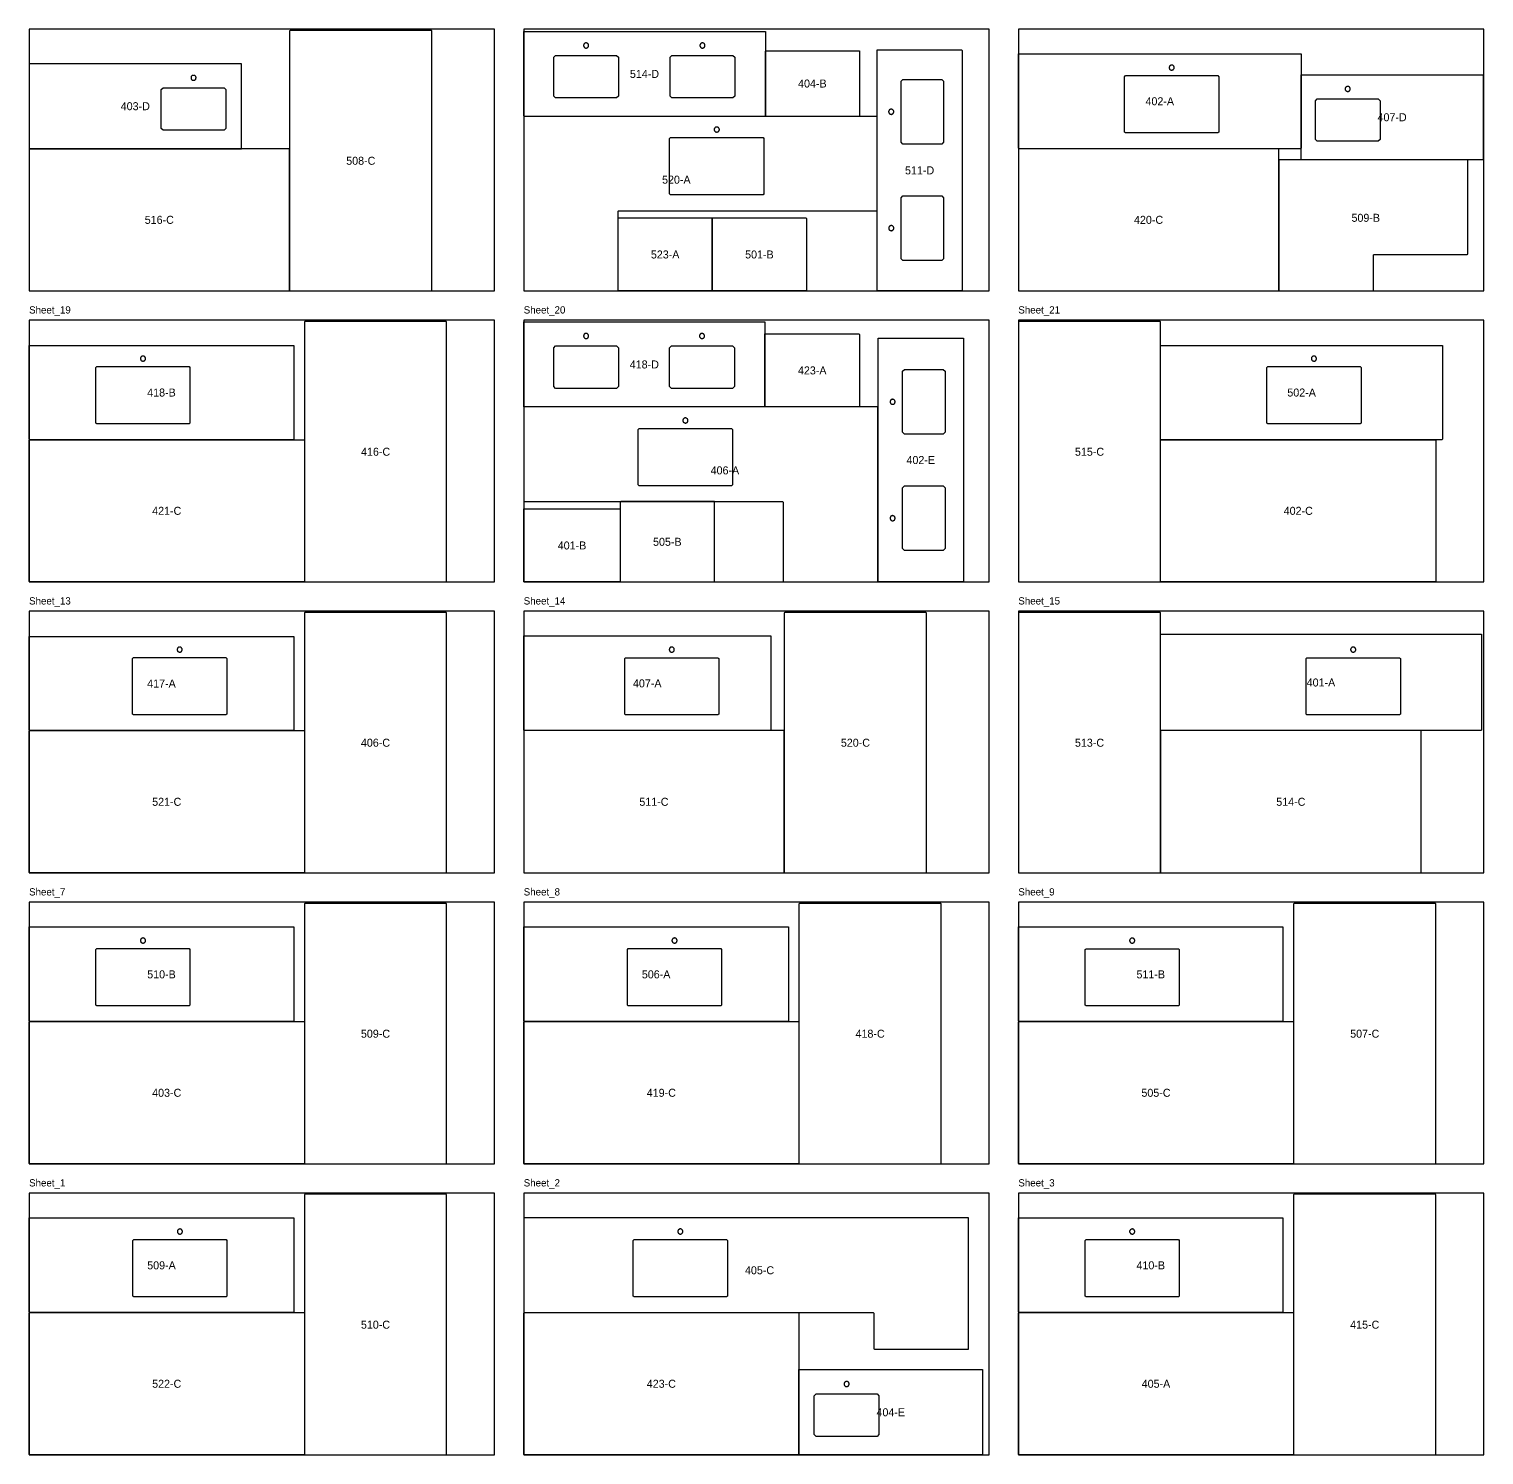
# Model space of a CAD drawing. Header units: millimetres. Extents: x 0 to 20200, y 0 to 17898.
# Drawn here: x 0 to 10000, y 0 to 9800 of the extents above; entities that cross this region are included whole.
import ezdxf
from ezdxf.enums import TextEntityAlignment as Align

# ---------------------------------------------------------------- set-up
doc = ezdxf.new("R2010")
doc.units = ezdxf.units.MM
for name, color, linetype in [('HOLES', 7, 'Continuous'), ('NUMBERS', 7, 'Continuous'), ('OUTER', 7, 'Continuous'), ('SHEET_BORDER', 7, 'Continuous')]:
    doc.layers.add(name, color=color, linetype=linetype)

msp = doc.modelspace()

# ---------------------------------------------------------------- linework, layer by layer
at = {"layer": 'HOLES', "color": 5}
for points in [[(3846, 9688), (3846, 9689), (3846, 9691), (3845, 9693), (3845, 9694), (3844, 9696), (3843, 9697), (3842, 9699), (3841, 9700), (3840, 9701), (3838, 9702), (3837, 9703), (3835, 9704), (3833, 9704), (3832, 9705), (3830, 9705), (3828, 9705), (3826, 9705), (3825, 9705), (3823, 9704), (3821, 9703), (3820, 9703), (3818, 9702), (3817, 9701), (3816, 9699), (3815, 9698), (3814, 9697), (3813, 9695), (3812, 9693), (3812, 9692), (3811, 9690), (3811, 9688), (3811, 9687), (3811, 9685), (3812, 9683), (3812, 9682), (3813, 9680), (3814, 9678), (3815, 9677), (3816, 9676), (3817, 9674), (3818, 9673), (3820, 9672), (3821, 9672), (3823, 9671), (3825, 9670), (3826, 9670), (3828, 9670), (3830, 9670), (3832, 9670), (3833, 9671), (3835, 9671), (3837, 9672), (3838, 9673), (3840, 9674), (3841, 9675), (3842, 9676), (3843, 9678), (3844, 9679), (3845, 9681), (3845, 9682), (3846, 9684), (3846, 9686), (3846, 9688)], [(4646, 9688), (4646, 9689), (4646, 9691), (4645, 9693), (4645, 9694), (4644, 9696), (4643, 9697), (4642, 9699), (4641, 9700), (4640, 9701), (4638, 9702), (4637, 9703), (4635, 9704), (4633, 9704), (4632, 9705), (4630, 9705), (4628, 9705), (4627, 9705), (4625, 9705), (4623, 9704), (4622, 9703), (4620, 9703), (4619, 9702), (4617, 9701), (4616, 9699), (4615, 9698), (4614, 9697), (4613, 9695), (4612, 9693), (4612, 9692), (4611, 9690), (4611, 9688), (4611, 9687), (4611, 9685), (4612, 9683), (4612, 9682), (4613, 9680), (4614, 9678), (4615, 9677), (4616, 9676), (4617, 9674), (4619, 9673), (4620, 9672), (4622, 9672), (4623, 9671), (4625, 9670), (4627, 9670), (4628, 9670), (4630, 9670), (4632, 9670), (4633, 9671), (4635, 9671), (4637, 9672), (4638, 9673), (4640, 9674), (4641, 9675), (4642, 9676), (4643, 9678), (4644, 9679), (4645, 9681), (4645, 9682), (4646, 9684), (4646, 9686), (4646, 9688)], [(3619, 9619), (4038, 9619), (4051, 9607), (4051, 9340), (4038, 9327), (3619, 9327), (3606, 9340), (3606, 9607), (3619, 9619)], [(4419, 9619), (4838, 9619), (4851, 9607), (4851, 9340), (4838, 9327), (4419, 9327), (4406, 9340), (4406, 9607), (4419, 9619)], [(7872, 9535), (7871, 9537), (7871, 9539), (7871, 9540), (7870, 9542), (7869, 9544), (7869, 9545), (7867, 9547), (7866, 9548), (7865, 9549), (7864, 9550), (7862, 9551), (7860, 9552), (7859, 9552), (7857, 9553), (7855, 9553), (7854, 9553), (7852, 9553), (7850, 9552), (7849, 9552), (7847, 9551), (7845, 9550), (7844, 9550), (7843, 9548), (7841, 9547), (7840, 9546), (7839, 9544), (7838, 9543), (7838, 9541), (7837, 9540), (7837, 9538), (7837, 9536), (7837, 9534), (7837, 9533), (7837, 9531), (7838, 9529), (7838, 9528), (7839, 9526), (7840, 9525), (7841, 9523), (7843, 9522), (7844, 9521), (7845, 9520), (7847, 9519), (7849, 9519), (7850, 9518), (7852, 9518), (7854, 9518), (7855, 9518), (7857, 9518), (7859, 9519), (7860, 9519), (7862, 9520), (7864, 9521), (7865, 9522), (7866, 9523), (7867, 9524), (7869, 9526), (7869, 9527), (7870, 9529), (7871, 9530), (7871, 9532), (7871, 9534), (7872, 9535)], [(1148, 9465), (1148, 9467), (1147, 9469), (1147, 9470), (1146, 9472), (1146, 9473), (1145, 9475), (1144, 9476), (1142, 9478), (1141, 9479), (1140, 9480), (1138, 9481), (1137, 9481), (1135, 9482), (1133, 9482), (1132, 9482), (1130, 9483), (1128, 9482), (1126, 9482), (1125, 9482), (1123, 9481), (1122, 9480), (1120, 9479), (1119, 9478), (1117, 9477), (1116, 9476), (1115, 9474), (1115, 9473), (1114, 9471), (1113, 9469), (1113, 9468), (1113, 9466), (1113, 9464), (1113, 9462), (1113, 9461), (1114, 9459), (1115, 9457), (1115, 9456), (1116, 9455), (1117, 9453), (1119, 9452), (1120, 9451), (1122, 9450), (1123, 9449), (1125, 9449), (1126, 9448), (1128, 9448), (1130, 9448), (1132, 9448), (1133, 9448), (1135, 9448), (1137, 9449), (1138, 9450), (1140, 9450), (1141, 9451), (1142, 9453), (1144, 9454), (1145, 9455), (1146, 9457), (1146, 9458), (1147, 9460), (1147, 9462), (1148, 9463), (1148, 9465)], [(5994, 9022), (5994, 9441), (6007, 9454), (6274, 9454), (6286, 9441), (6286, 9022), (6274, 9010), (6007, 9010), (5994, 9022)], [(7537, 9480), (8172, 9480), (8178, 9473), (8178, 9092), (8172, 9086), (7537, 9086), (7530, 9092), (7530, 9473), (7537, 9480)], [(9081, 9389), (9081, 9391), (9081, 9393), (9080, 9394), (9080, 9396), (9079, 9397), (9078, 9399), (9077, 9400), (9076, 9402), (9075, 9403), (9073, 9404), (9072, 9405), (9070, 9405), (9069, 9406), (9067, 9406), (9065, 9406), (9063, 9407), (9062, 9406), (9060, 9406), (9058, 9406), (9057, 9405), (9055, 9404), (9054, 9403), (9052, 9402), (9051, 9401), (9050, 9400), (9049, 9398), (9048, 9397), (9047, 9395), (9047, 9393), (9047, 9392), (9046, 9390), (9046, 9388), (9047, 9386), (9047, 9385), (9047, 9383), (9048, 9381), (9049, 9380), (9050, 9379), (9051, 9377), (9052, 9376), (9054, 9375), (9055, 9374), (9057, 9373), (9058, 9373), (9060, 9372), (9062, 9372), (9063, 9372), (9065, 9372), (9067, 9372), (9069, 9372), (9070, 9373), (9072, 9374), (9073, 9374), (9075, 9375), (9076, 9377), (9077, 9378), (9078, 9379), (9079, 9381), (9080, 9382), (9080, 9384), (9081, 9386), (9081, 9387), (9081, 9389)], [(921, 9397), (1340, 9397), (1353, 9384), (1353, 9117), (1340, 9105), (921, 9105), (908, 9117), (908, 9384), (921, 9397)], [(8854, 9321), (9273, 9321), (9286, 9308), (9286, 9041), (9273, 9029), (8854, 9029), (8842, 9041), (8842, 9308), (8854, 9321)], [(5926, 9249), (5924, 9249), (5922, 9249), (5921, 9249), (5919, 9248), (5917, 9247), (5916, 9246), (5915, 9245), (5913, 9244), (5912, 9243), (5911, 9241), (5910, 9240), (5910, 9238), (5909, 9237), (5909, 9235), (5908, 9233), (5908, 9231), (5909, 9230), (5909, 9228), (5909, 9226), (5910, 9225), (5911, 9223), (5912, 9222), (5913, 9220), (5914, 9219), (5915, 9218), (5917, 9217), (5918, 9216), (5920, 9215), (5922, 9215), (5923, 9215), (5925, 9214), (5927, 9214), (5928, 9215), (5930, 9215), (5932, 9215), (5933, 9216), (5935, 9217), (5936, 9218), (5938, 9219), (5939, 9220), (5940, 9222), (5941, 9223), (5942, 9225), (5942, 9226), (5943, 9228), (5943, 9230), (5943, 9231), (5943, 9233), (5943, 9235), (5943, 9237), (5942, 9238), (5941, 9240), (5941, 9241), (5940, 9243), (5938, 9244), (5937, 9245), (5936, 9246), (5934, 9247), (5933, 9248), (5931, 9249), (5929, 9249), (5928, 9249), (5926, 9249)], [(4745, 9110), (4745, 9111), (4744, 9113), (4744, 9115), (4743, 9116), (4742, 9118), (4742, 9119), (4741, 9121), (4739, 9122), (4738, 9123), (4737, 9124), (4735, 9125), (4734, 9126), (4732, 9126), (4730, 9127), (4728, 9127), (4727, 9127), (4725, 9127), (4723, 9127), (4722, 9126), (4720, 9126), (4718, 9125), (4717, 9124), (4716, 9123), (4714, 9122), (4713, 9120), (4712, 9119), (4711, 9117), (4711, 9116), (4710, 9114), (4710, 9112), (4710, 9111), (4710, 9109), (4710, 9107), (4710, 9105), (4711, 9104), (4711, 9102), (4712, 9101), (4713, 9099), (4714, 9098), (4716, 9097), (4717, 9095), (4718, 9095), (4720, 9094), (4722, 9093), (4723, 9093), (4725, 9092), (4727, 9092), (4728, 9092), (4730, 9092), (4732, 9093), (4734, 9093), (4735, 9094), (4737, 9095), (4738, 9096), (4739, 9097), (4741, 9098), (4742, 9100), (4742, 9101), (4743, 9103), (4744, 9105), (4744, 9106), (4745, 9108), (4745, 9110)], [(4410, 9054), (5045, 9054), (5051, 9048), (5051, 8667), (5045, 8660), (4410, 8660), (4403, 8667), (4403, 9048), (4410, 9054)], [(5994, 8222), (5994, 8641), (6007, 8654), (6274, 8654), (6286, 8641), (6286, 8222), (6274, 8210), (6007, 8210), (5994, 8222)], [(5926, 8449), (5924, 8449), (5923, 8449), (5921, 8448), (5919, 8448), (5918, 8447), (5916, 8446), (5915, 8445), (5914, 8444), (5912, 8443), (5911, 8441), (5911, 8440), (5910, 8438), (5909, 8437), (5909, 8435), (5909, 8433), (5909, 8431), (5909, 8430), (5909, 8428), (5910, 8426), (5910, 8425), (5911, 8423), (5912, 8422), (5913, 8420), (5914, 8419), (5916, 8418), (5917, 8417), (5919, 8416), (5920, 8415), (5922, 8415), (5924, 8415), (5925, 8414), (5927, 8414), (5929, 8415), (5930, 8415), (5932, 8415), (5934, 8416), (5935, 8417), (5937, 8418), (5938, 8419), (5939, 8420), (5940, 8422), (5941, 8423), (5942, 8425), (5943, 8426), (5943, 8428), (5943, 8430), (5944, 8431), (5944, 8433), (5943, 8435), (5943, 8437), (5942, 8438), (5942, 8440), (5941, 8441), (5940, 8443), (5939, 8444), (5937, 8445), (5936, 8446), (5934, 8447), (5933, 8448), (5931, 8448), (5930, 8449), (5928, 8449), (5926, 8449)], [(3846, 7691), (3846, 7692), (3846, 7694), (3845, 7696), (3845, 7697), (3844, 7699), (3843, 7701), (3842, 7702), (3841, 7703), (3840, 7704), (3838, 7705), (3837, 7706), (3835, 7707), (3833, 7707), (3832, 7708), (3830, 7708), (3828, 7708), (3826, 7708), (3825, 7708), (3823, 7707), (3821, 7707), (3820, 7706), (3818, 7705), (3817, 7704), (3816, 7703), (3815, 7701), (3814, 7700), (3813, 7698), (3812, 7697), (3812, 7695), (3811, 7693), (3811, 7692), (3811, 7690), (3811, 7688), (3812, 7686), (3812, 7685), (3813, 7683), (3814, 7682), (3815, 7680), (3816, 7679), (3817, 7678), (3818, 7677), (3820, 7676), (3821, 7675), (3823, 7674), (3825, 7674), (3826, 7673), (3828, 7673), (3830, 7673), (3832, 7673), (3833, 7674), (3835, 7674), (3837, 7675), (3838, 7676), (3840, 7677), (3841, 7678), (3842, 7679), (3843, 7681), (3844, 7682), (3845, 7684), (3845, 7686), (3846, 7687), (3846, 7689), (3846, 7691)], [(4643, 7691), (4643, 7692), (4643, 7694), (4642, 7696), (4642, 7697), (4641, 7699), (4640, 7701), (4639, 7702), (4638, 7703), (4636, 7704), (4635, 7705), (4634, 7706), (4632, 7707), (4630, 7707), (4629, 7708), (4627, 7708), (4625, 7708), (4623, 7708), (4622, 7708), (4620, 7707), (4618, 7707), (4617, 7706), (4615, 7705), (4614, 7704), (4613, 7703), (4612, 7701), (4611, 7700), (4610, 7698), (4609, 7697), (4609, 7695), (4608, 7693), (4608, 7692), (4608, 7690), (4608, 7688), (4609, 7686), (4609, 7685), (4610, 7683), (4611, 7682), (4612, 7680), (4613, 7679), (4614, 7678), (4615, 7677), (4617, 7676), (4618, 7675), (4620, 7674), (4622, 7674), (4623, 7673), (4625, 7673), (4627, 7673), (4629, 7673), (4630, 7674), (4632, 7674), (4634, 7675), (4635, 7676), (4636, 7677), (4638, 7678), (4639, 7679), (4640, 7681), (4641, 7682), (4642, 7684), (4642, 7686), (4643, 7687), (4643, 7689), (4643, 7691)], [(3619, 7622), (4038, 7622), (4051, 7610), (4051, 7343), (4038, 7330), (3619, 7330), (3606, 7343), (3606, 7610), (3619, 7622)], [(4416, 7622), (4835, 7622), (4848, 7610), (4848, 7343), (4835, 7330), (4416, 7330), (4403, 7343), (4403, 7610), (4416, 7622)], [(800, 7535), (800, 7537), (800, 7539), (799, 7540), (799, 7542), (798, 7543), (797, 7545), (796, 7546), (795, 7548), (794, 7549), (792, 7550), (791, 7551), (789, 7551), (787, 7552), (786, 7552), (784, 7553), (782, 7553), (780, 7552), (779, 7552), (777, 7552), (775, 7551), (774, 7550), (772, 7549), (771, 7548), (770, 7547), (769, 7546), (768, 7544), (767, 7543), (766, 7541), (766, 7539), (765, 7538), (765, 7536), (765, 7534), (765, 7533), (766, 7531), (766, 7529), (767, 7528), (768, 7526), (769, 7525), (770, 7523), (771, 7522), (772, 7521), (774, 7520), (775, 7519), (777, 7519), (779, 7518), (780, 7518), (782, 7518), (784, 7518), (786, 7518), (787, 7518), (789, 7519), (791, 7520), (792, 7520), (794, 7521), (795, 7523), (796, 7524), (797, 7525), (798, 7527), (799, 7528), (799, 7530), (800, 7532), (800, 7533), (800, 7535)], [(8849, 7535), (8849, 7537), (8849, 7539), (8848, 7540), (8848, 7542), (8847, 7543), (8846, 7545), (8845, 7546), (8844, 7548), (8843, 7549), (8841, 7550), (8840, 7551), (8838, 7551), (8837, 7552), (8835, 7552), (8833, 7553), (8831, 7553), (8830, 7552), (8828, 7552), (8826, 7552), (8825, 7551), (8823, 7550), (8822, 7549), (8820, 7548), (8819, 7547), (8818, 7546), (8817, 7544), (8816, 7543), (8815, 7541), (8815, 7539), (8815, 7538), (8814, 7536), (8814, 7534), (8815, 7533), (8815, 7531), (8815, 7529), (8816, 7528), (8817, 7526), (8818, 7525), (8819, 7523), (8820, 7522), (8822, 7521), (8823, 7520), (8825, 7519), (8826, 7519), (8828, 7518), (8830, 7518), (8831, 7518), (8833, 7518), (8835, 7518), (8837, 7518), (8838, 7519), (8840, 7520), (8841, 7520), (8843, 7521), (8844, 7523), (8845, 7524), (8846, 7525), (8847, 7527), (8848, 7528), (8848, 7530), (8849, 7532), (8849, 7533), (8849, 7535)], [(465, 7480), (1100, 7480), (1106, 7473), (1106, 7092), (1100, 7086), (465, 7086), (459, 7092), (459, 7473), (465, 7480)], [(6004, 7029), (6004, 7448), (6017, 7460), (6283, 7460), (6296, 7448), (6296, 7029), (6283, 7016), (6017, 7016), (6004, 7029)], [(8514, 7480), (9149, 7480), (9156, 7473), (9156, 7092), (9149, 7086), (8514, 7086), (8508, 7092), (8508, 7473), (8514, 7480)], [(5936, 7256), (5934, 7256), (5932, 7255), (5930, 7255), (5929, 7254), (5927, 7254), (5926, 7253), (5924, 7252), (5923, 7250), (5922, 7249), (5921, 7248), (5920, 7246), (5919, 7245), (5919, 7243), (5918, 7241), (5918, 7240), (5918, 7238), (5918, 7236), (5919, 7234), (5919, 7233), (5920, 7231), (5921, 7230), (5921, 7228), (5923, 7227), (5924, 7225), (5925, 7224), (5927, 7223), (5928, 7223), (5930, 7222), (5931, 7221), (5933, 7221), (5935, 7221), (5937, 7221), (5938, 7221), (5940, 7221), (5942, 7222), (5943, 7223), (5945, 7223), (5946, 7224), (5948, 7225), (5949, 7227), (5950, 7228), (5951, 7230), (5952, 7231), (5952, 7233), (5953, 7234), (5953, 7236), (5953, 7238), (5953, 7240), (5953, 7241), (5952, 7243), (5952, 7245), (5951, 7246), (5950, 7248), (5949, 7249), (5948, 7250), (5947, 7252), (5945, 7253), (5944, 7254), (5942, 7254), (5941, 7255), (5939, 7255), (5937, 7256), (5936, 7256)], [(4529, 7110), (4529, 7111), (4528, 7113), (4528, 7115), (4527, 7116), (4527, 7118), (4526, 7119), (4525, 7121), (4523, 7122), (4522, 7123), (4521, 7124), (4519, 7125), (4518, 7126), (4516, 7126), (4514, 7127), (4513, 7127), (4511, 7127), (4509, 7127), (4507, 7127), (4506, 7126), (4504, 7126), (4503, 7125), (4501, 7124), (4500, 7123), (4498, 7122), (4497, 7120), (4496, 7119), (4496, 7117), (4495, 7116), (4494, 7114), (4494, 7112), (4494, 7111), (4494, 7109), (4494, 7107), (4494, 7105), (4495, 7104), (4496, 7102), (4496, 7101), (4497, 7099), (4498, 7098), (4500, 7097), (4501, 7095), (4503, 7095), (4504, 7094), (4506, 7093), (4507, 7093), (4509, 7092), (4511, 7092), (4513, 7092), (4514, 7092), (4516, 7093), (4518, 7093), (4519, 7094), (4521, 7095), (4522, 7096), (4523, 7097), (4525, 7098), (4526, 7100), (4527, 7101), (4527, 7103), (4528, 7105), (4528, 7106), (4529, 7108), (4529, 7110)], [(4194, 7054), (4829, 7054), (4835, 7048), (4835, 6667), (4829, 6660), (4194, 6660), (4187, 6667), (4187, 7048), (4194, 7054)], [(6004, 6229), (6004, 6648), (6017, 6660), (6283, 6660), (6296, 6648), (6296, 6229), (6283, 6216), (6017, 6216), (6004, 6229)], [(5936, 6456), (5934, 6456), (5932, 6455), (5930, 6455), (5929, 6454), (5927, 6453), (5926, 6453), (5924, 6452), (5923, 6450), (5922, 6449), (5921, 6448), (5920, 6446), (5919, 6445), (5919, 6443), (5918, 6441), (5918, 6439), (5918, 6438), (5918, 6436), (5919, 6434), (5919, 6433), (5920, 6431), (5921, 6429), (5921, 6428), (5923, 6427), (5924, 6425), (5925, 6424), (5927, 6423), (5928, 6422), (5930, 6422), (5931, 6421), (5933, 6421), (5935, 6421), (5937, 6421), (5938, 6421), (5940, 6421), (5942, 6422), (5943, 6422), (5945, 6423), (5946, 6424), (5948, 6425), (5949, 6427), (5950, 6428), (5951, 6429), (5952, 6431), (5952, 6433), (5953, 6434), (5953, 6436), (5953, 6438), (5953, 6439), (5953, 6441), (5952, 6443), (5952, 6445), (5951, 6446), (5950, 6448), (5949, 6449), (5948, 6450), (5947, 6452), (5945, 6453), (5944, 6453), (5942, 6454), (5941, 6455), (5939, 6455), (5937, 6456), (5936, 6456)], [(1053, 5535), (1052, 5537), (1052, 5539), (1052, 5540), (1051, 5542), (1050, 5543), (1049, 5545), (1048, 5546), (1047, 5548), (1046, 5549), (1045, 5550), (1043, 5551), (1041, 5551), (1040, 5552), (1038, 5552), (1036, 5553), (1035, 5553), (1033, 5552), (1031, 5552), (1029, 5552), (1028, 5551), (1026, 5550), (1025, 5549), (1023, 5548), (1022, 5547), (1021, 5546), (1020, 5544), (1019, 5543), (1019, 5541), (1018, 5539), (1018, 5538), (1018, 5536), (1018, 5534), (1018, 5533), (1018, 5531), (1019, 5529), (1019, 5528), (1020, 5526), (1021, 5525), (1022, 5523), (1023, 5522), (1025, 5521), (1026, 5520), (1028, 5519), (1029, 5519), (1031, 5518), (1033, 5518), (1035, 5518), (1036, 5518), (1038, 5518), (1040, 5518), (1041, 5519), (1043, 5520), (1045, 5520), (1046, 5521), (1047, 5523), (1048, 5524), (1049, 5525), (1050, 5527), (1051, 5528), (1052, 5530), (1052, 5532), (1052, 5533), (1053, 5535)], [(4435, 5535), (4435, 5537), (4435, 5538), (4434, 5540), (4434, 5542), (4433, 5543), (4432, 5545), (4431, 5546), (4430, 5547), (4428, 5549), (4427, 5550), (4426, 5550), (4424, 5551), (4422, 5552), (4421, 5552), (4419, 5552), (4417, 5552), (4415, 5552), (4414, 5552), (4412, 5551), (4410, 5551), (4409, 5550), (4407, 5549), (4406, 5548), (4405, 5547), (4404, 5545), (4403, 5544), (4402, 5542), (4401, 5541), (4401, 5539), (4400, 5538), (4400, 5536), (4400, 5534), (4400, 5532), (4401, 5531), (4401, 5529), (4402, 5527), (4403, 5526), (4404, 5524), (4405, 5523), (4406, 5522), (4407, 5521), (4409, 5520), (4410, 5519), (4412, 5518), (4414, 5518), (4415, 5518), (4417, 5517), (4419, 5517), (4421, 5518), (4422, 5518), (4424, 5519), (4426, 5519), (4427, 5520), (4428, 5521), (4430, 5522), (4431, 5524), (4432, 5525), (4433, 5527), (4434, 5528), (4434, 5530), (4435, 5531), (4435, 5533), (4435, 5535)], [(9119, 5535), (9119, 5537), (9119, 5538), (9118, 5540), (9118, 5542), (9117, 5543), (9116, 5545), (9115, 5546), (9114, 5547), (9113, 5549), (9111, 5550), (9110, 5550), (9108, 5551), (9106, 5552), (9105, 5552), (9103, 5552), (9101, 5552), (9100, 5552), (9098, 5552), (9096, 5551), (9094, 5551), (9093, 5550), (9091, 5549), (9090, 5548), (9089, 5547), (9088, 5545), (9087, 5544), (9086, 5542), (9085, 5541), (9085, 5539), (9084, 5538), (9084, 5536), (9084, 5534), (9084, 5532), (9085, 5531), (9085, 5529), (9086, 5527), (9087, 5526), (9088, 5524), (9089, 5523), (9090, 5522), (9091, 5521), (9093, 5520), (9094, 5519), (9096, 5518), (9098, 5518), (9100, 5518), (9101, 5517), (9103, 5517), (9105, 5518), (9106, 5518), (9108, 5519), (9110, 5519), (9111, 5520), (9113, 5521), (9114, 5522), (9115, 5524), (9116, 5525), (9117, 5527), (9118, 5528), (9118, 5530), (9119, 5531), (9119, 5533), (9119, 5535)], [(718, 5480), (1353, 5480), (1359, 5473), (1359, 5092), (1353, 5086), (718, 5086), (711, 5092), (711, 5473), (718, 5480)], [(4100, 5479), (4735, 5479), (4741, 5473), (4741, 5092), (4735, 5086), (4100, 5086), (4094, 5092), (4094, 5473), (4100, 5479)], [(8784, 5479), (9419, 5479), (9426, 5473), (9426, 5092), (9419, 5086), (8784, 5086), (8778, 5092), (8778, 5473), (8784, 5479)], [(800, 3535), (800, 3537), (800, 3539), (799, 3540), (799, 3542), (798, 3543), (797, 3545), (796, 3546), (795, 3548), (794, 3549), (792, 3550), (791, 3551), (789, 3551), (787, 3552), (786, 3552), (784, 3553), (782, 3553), (780, 3552), (779, 3552), (777, 3552), (775, 3551), (774, 3550), (772, 3549), (771, 3548), (770, 3547), (769, 3546), (768, 3544), (767, 3543), (766, 3541), (766, 3539), (765, 3538), (765, 3536), (765, 3534), (765, 3533), (766, 3531), (766, 3529), (767, 3528), (768, 3526), (769, 3525), (770, 3523), (771, 3522), (772, 3521), (774, 3520), (775, 3519), (777, 3519), (779, 3518), (780, 3518), (782, 3518), (784, 3518), (786, 3518), (787, 3518), (789, 3519), (791, 3520), (792, 3520), (794, 3521), (795, 3523), (796, 3524), (797, 3525), (798, 3527), (799, 3528), (799, 3530), (800, 3532), (800, 3533), (800, 3535)], [(4454, 3535), (4454, 3537), (4454, 3539), (4453, 3540), (4453, 3542), (4452, 3543), (4451, 3545), (4450, 3546), (4449, 3548), (4448, 3549), (4446, 3550), (4445, 3551), (4443, 3551), (4441, 3552), (4440, 3552), (4438, 3553), (4436, 3553), (4434, 3552), (4433, 3552), (4431, 3552), (4429, 3551), (4428, 3550), (4426, 3549), (4425, 3548), (4424, 3547), (4423, 3546), (4422, 3544), (4421, 3543), (4420, 3541), (4420, 3539), (4419, 3538), (4419, 3536), (4419, 3534), (4419, 3533), (4420, 3531), (4420, 3529), (4421, 3528), (4422, 3526), (4423, 3525), (4424, 3523), (4425, 3522), (4426, 3521), (4428, 3520), (4429, 3519), (4431, 3519), (4433, 3518), (4434, 3518), (4436, 3518), (4438, 3518), (4440, 3518), (4441, 3518), (4443, 3519), (4445, 3520), (4446, 3520), (4448, 3521), (4449, 3523), (4450, 3524), (4451, 3525), (4452, 3527), (4453, 3528), (4453, 3530), (4454, 3532), (4454, 3533), (4454, 3535)], [(7600, 3535), (7600, 3537), (7600, 3538), (7599, 3540), (7599, 3542), (7598, 3543), (7597, 3545), (7596, 3546), (7595, 3547), (7594, 3549), (7592, 3550), (7591, 3550), (7589, 3551), (7587, 3552), (7586, 3552), (7584, 3552), (7582, 3552), (7580, 3552), (7579, 3552), (7577, 3551), (7575, 3551), (7574, 3550), (7572, 3549), (7571, 3548), (7570, 3547), (7569, 3545), (7568, 3544), (7567, 3542), (7566, 3541), (7566, 3539), (7565, 3538), (7565, 3536), (7565, 3534), (7565, 3532), (7566, 3531), (7566, 3529), (7567, 3527), (7568, 3526), (7569, 3524), (7570, 3523), (7571, 3522), (7572, 3521), (7574, 3520), (7575, 3519), (7577, 3518), (7579, 3518), (7580, 3518), (7582, 3517), (7584, 3517), (7586, 3518), (7587, 3518), (7589, 3519), (7591, 3519), (7592, 3520), (7594, 3521), (7595, 3522), (7596, 3524), (7597, 3525), (7598, 3527), (7599, 3528), (7599, 3530), (7600, 3531), (7600, 3533), (7600, 3535)], [(465, 3480), (1100, 3480), (1106, 3473), (1106, 3092), (1100, 3086), (465, 3086), (459, 3092), (459, 3473), (465, 3480)], [(4119, 3480), (4754, 3480), (4760, 3473), (4760, 3092), (4754, 3086), (4119, 3086), (4113, 3092), (4113, 3473), (4119, 3480)], [(7265, 3479), (7900, 3479), (7906, 3473), (7906, 3092), (7900, 3086), (7265, 3086), (7259, 3092), (7259, 3473), (7265, 3479)], [(1054, 1535), (1054, 1537), (1054, 1539), (1053, 1540), (1053, 1542), (1052, 1543), (1051, 1545), (1050, 1546), (1049, 1548), (1048, 1549), (1046, 1550), (1045, 1551), (1043, 1551), (1041, 1552), (1040, 1552), (1038, 1553), (1036, 1553), (1034, 1552), (1033, 1552), (1031, 1552), (1029, 1551), (1028, 1550), (1026, 1549), (1025, 1548), (1024, 1547), (1023, 1546), (1022, 1544), (1021, 1543), (1020, 1541), (1020, 1539), (1019, 1538), (1019, 1536), (1019, 1534), (1019, 1533), (1020, 1531), (1020, 1529), (1021, 1528), (1022, 1526), (1023, 1525), (1024, 1523), (1025, 1522), (1026, 1521), (1028, 1520), (1029, 1519), (1031, 1519), (1033, 1518), (1034, 1518), (1036, 1518), (1038, 1518), (1040, 1518), (1041, 1518), (1043, 1519), (1045, 1520), (1046, 1520), (1048, 1521), (1049, 1523), (1050, 1524), (1051, 1525), (1052, 1527), (1053, 1528), (1053, 1530), (1054, 1532), (1054, 1533), (1054, 1535)], [(4494, 1535), (4494, 1537), (4493, 1539), (4493, 1540), (4492, 1542), (4492, 1544), (4491, 1545), (4490, 1547), (4489, 1548), (4487, 1549), (4486, 1550), (4484, 1551), (4483, 1552), (4481, 1552), (4479, 1553), (4478, 1553), (4476, 1553), (4474, 1553), (4472, 1552), (4471, 1552), (4469, 1551), (4468, 1550), (4466, 1550), (4465, 1548), (4464, 1547), (4462, 1546), (4461, 1544), (4461, 1543), (4460, 1541), (4459, 1540), (4459, 1538), (4459, 1536), (4459, 1534), (4459, 1533), (4459, 1531), (4460, 1529), (4461, 1528), (4461, 1526), (4462, 1525), (4464, 1523), (4465, 1522), (4466, 1521), (4468, 1520), (4469, 1519), (4471, 1519), (4472, 1518), (4474, 1518), (4476, 1518), (4478, 1518), (4479, 1518), (4481, 1519), (4483, 1519), (4484, 1520), (4486, 1521), (4487, 1522), (4489, 1523), (4490, 1524), (4491, 1526), (4492, 1527), (4492, 1529), (4493, 1530), (4493, 1532), (4494, 1534), (4494, 1535)], [(7600, 1535), (7600, 1537), (7600, 1539), (7599, 1540), (7599, 1542), (7598, 1543), (7597, 1545), (7596, 1546), (7595, 1548), (7594, 1549), (7592, 1550), (7591, 1551), (7589, 1551), (7587, 1552), (7586, 1552), (7584, 1553), (7582, 1553), (7580, 1552), (7579, 1552), (7577, 1552), (7575, 1551), (7574, 1550), (7572, 1549), (7571, 1548), (7570, 1547), (7569, 1546), (7568, 1544), (7567, 1543), (7566, 1541), (7566, 1539), (7565, 1538), (7565, 1536), (7565, 1534), (7565, 1533), (7566, 1531), (7566, 1529), (7567, 1528), (7568, 1526), (7569, 1525), (7570, 1523), (7571, 1522), (7572, 1521), (7574, 1520), (7575, 1519), (7577, 1519), (7579, 1518), (7580, 1518), (7582, 1518), (7584, 1518), (7586, 1518), (7587, 1518), (7589, 1519), (7591, 1520), (7592, 1520), (7594, 1521), (7595, 1523), (7596, 1524), (7597, 1525), (7598, 1527), (7599, 1528), (7599, 1530), (7600, 1532), (7600, 1533), (7600, 1535)], [(719, 1480), (1354, 1480), (1360, 1473), (1360, 1092), (1354, 1086), (719, 1086), (713, 1092), (713, 1473), (719, 1480)], [(4159, 1480), (4794, 1480), (4800, 1473), (4800, 1092), (4794, 1086), (4159, 1086), (4152, 1092), (4152, 1473), (4159, 1480)], [(7265, 1480), (7900, 1480), (7906, 1473), (7906, 1092), (7900, 1086), (7265, 1086), (7259, 1092), (7259, 1473), (7265, 1480)], [(5637, 487), (5637, 489), (5636, 491), (5636, 493), (5635, 494), (5635, 496), (5634, 497), (5633, 499), (5632, 500), (5630, 501), (5629, 502), (5627, 503), (5626, 504), (5624, 504), (5622, 505), (5621, 505), (5619, 505), (5617, 505), (5615, 504), (5614, 504), (5612, 503), (5611, 502), (5609, 502), (5608, 500), (5607, 499), (5605, 498), (5604, 496), (5604, 495), (5603, 493), (5602, 492), (5602, 490), (5602, 488), (5602, 486), (5602, 485), (5602, 483), (5603, 481), (5604, 480), (5604, 478), (5605, 477), (5607, 475), (5608, 474), (5609, 473), (5611, 472), (5612, 471), (5614, 471), (5615, 470), (5617, 470), (5619, 470), (5621, 470), (5622, 470), (5624, 471), (5626, 471), (5627, 472), (5629, 473), (5630, 474), (5632, 475), (5633, 476), (5634, 478), (5635, 479), (5635, 481), (5636, 482), (5636, 484), (5637, 486), (5637, 487)], [(5410, 419), (5829, 419), (5842, 406), (5842, 140), (5829, 127), (5410, 127), (5397, 140), (5397, 406), (5410, 419)]]:
    msp.add_lwpolyline(points, dxfattribs=at)
at = {"layer": 'OUTER'}
for points in [[(1791, 9788), (1791, 8003), (1794, 8000), (2765, 8000), (2768, 8003), (2768, 9788), (2765, 9791), (1794, 9791), (1791, 9788)], [(3400, 9784), (5061, 9784), (5061, 9200), (3403, 9200), (3400, 9203), (3400, 9784)], [(5064, 9651), (5708, 9651), (5708, 9200), (5064, 9200), (5061, 9203), (5061, 9648), (5064, 9651)], [(5829, 8000), (5829, 9657), (6410, 9657), (6414, 9654), (6414, 8000), (5829, 8000)], [(6800, 9629), (8743, 9629), (8743, 8981), (8740, 8978), (6803, 8978), (6800, 8981), (6800, 9629)], [(3, 8978), (1460, 8978), (1460, 9562), (0, 9562), (0, 8981), (3, 8978)], [(8743, 9486), (9994, 9486), (9994, 8902), (8746, 8902), (8743, 8905), (8743, 9486)], [(5829, 9200), (3400, 9200), (3400, 8000), (4045, 8000), (4048, 8003), (4048, 8549), (4051, 8552), (5829, 8552), (5829, 9200)], [(1788, 8978), (3, 8978), (0, 8975), (0, 8003), (3, 8000), (1788, 8000), (1791, 8003), (1791, 8975), (1788, 8978)], [(8588, 8978), (6803, 8978), (6800, 8975), (6800, 8003), (6803, 8000), (8588, 8000), (8591, 8003), (8591, 8975), (8588, 8978)], [(8591, 8902), (8591, 8000), (9238, 8000), (9242, 8003), (9242, 8248), (9245, 8251), (9886, 8251), (9889, 8254), (9889, 8902), (8591, 8902)], [(4048, 8000), (4048, 8502), (4693, 8502), (4696, 8498), (4696, 8003), (4693, 8000), (4048, 8000)], [(4696, 8000), (4696, 8502), (5341, 8502), (5344, 8499), (5344, 8003), (5341, 8000), (4696, 8000)], [(1893, 7788), (1893, 6003), (1896, 6000), (2867, 6000), (2870, 6003), (2870, 7788), (2867, 7791), (1896, 7791), (1893, 7788)], [(3400, 7788), (5057, 7788), (5057, 7206), (5054, 7203), (3400, 7203), (3400, 7788)], [(5057, 7203), (5057, 7705), (5705, 7705), (5708, 7702), (5708, 7206), (5705, 7203), (5057, 7203)], [(7778, 6003), (7778, 7788), (7775, 7791), (6803, 7791), (6800, 7788), (6800, 6003), (6803, 6000), (7775, 6000), (7778, 6003)], [(0, 7626), (1819, 7626), (1819, 6981), (1816, 6978), (3, 6978), (0, 6981), (0, 7626)], [(5836, 6000), (5836, 7676), (6423, 7676), (6423, 6000), (5836, 6000)], [(7778, 7626), (9716, 7626), (9716, 6981), (9713, 6978), (7781, 6978), (7778, 6981), (7778, 7626)], [(5835, 7203), (3400, 7203), (3400, 6552), (5181, 6552), (5184, 6549), (5184, 6003), (5188, 6000), (5835, 6000), (5835, 7203)], [(3, 6978), (1889, 6978), (1892, 6975), (1892, 6003), (1889, 6000), (3, 6000), (0, 6003), (0, 6975), (3, 6978)], [(7781, 6978), (9667, 6978), (9670, 6975), (9670, 6003), (9667, 6000), (7781, 6000), (7778, 6003), (7778, 6975), (7781, 6978)], [(3400, 6000), (3400, 6502), (4060, 6502), (4064, 6498), (4064, 6003), (4060, 6000), (3400, 6000)], [(4711, 6552), (4067, 6552), (4064, 6549), (4064, 6003), (4067, 6000), (4711, 6000), (4711, 6552)], [(1892, 5788), (1892, 4003), (1895, 4000), (2867, 4000), (2870, 4003), (2870, 5788), (2867, 5791), (1895, 5791), (1892, 5788)], [(5191, 5788), (5191, 4003), (5194, 4000), (6165, 4000), (6168, 4003), (6168, 5788), (6165, 5791), (5194, 5791), (5191, 5788)], [(6800, 5788), (6800, 4003), (6803, 4000), (7775, 4000), (7778, 4003), (7778, 5788), (7775, 5791), (6803, 5791), (6800, 5788)], [(0, 5626), (1819, 5626), (1819, 4981), (1816, 4978), (3, 4978), (0, 4981), (0, 5626)], [(3400, 5629), (5099, 5629), (5099, 4981), (5095, 4978), (3403, 4978), (3400, 4981), (3400, 5629)], [(7778, 5641), (9983, 5641), (9983, 4981), (9980, 4978), (7778, 4978), (7778, 5641)], [(3, 4978), (1889, 4978), (1892, 4975), (1892, 4003), (1889, 4000), (3, 4000), (0, 4003), (0, 4975), (3, 4978)], [(5188, 4978), (3403, 4978), (3400, 4975), (3400, 4003), (3403, 4000), (5188, 4000), (5191, 4003), (5191, 4975), (5188, 4978)], [(9565, 4978), (7781, 4978), (7778, 4975), (7778, 4003), (7781, 4000), (9565, 4000), (9568, 4003), (9568, 4975), (9565, 4978)], [(1892, 3788), (1892, 2003), (1895, 2000), (2867, 2000), (2870, 2003), (2870, 3788), (2867, 3791), (1895, 3791), (1892, 3788)], [(5292, 3788), (5292, 2003), (5295, 2000), (6267, 2000), (6270, 2003), (6270, 3788), (6267, 3791), (5295, 3791), (5292, 3788)], [(9670, 2003), (9670, 3788), (9667, 3791), (8695, 3791), (8692, 3788), (8692, 2003), (8695, 2000), (9667, 2000), (9670, 2003)], [(0, 3629), (1819, 3629), (1819, 2981), (1816, 2978), (3, 2978), (0, 2981), (0, 3629)], [(3400, 3629), (5219, 3629), (5219, 2981), (5216, 2978), (3403, 2978), (3400, 2981), (3400, 3629)], [(6800, 3629), (8619, 3629), (8619, 2981), (8616, 2978), (6803, 2978), (6800, 2981), (6800, 3629)], [(3, 2978), (1889, 2978), (1892, 2975), (1892, 2003), (1889, 2000), (3, 2000), (0, 2003), (0, 2975), (3, 2978)], [(3403, 2978), (5289, 2978), (5292, 2975), (5292, 2003), (5289, 2000), (3403, 2000), (3400, 2003), (3400, 2975), (3403, 2978)], [(6803, 2978), (8689, 2978), (8692, 2975), (8692, 2003), (8689, 2000), (6803, 2000), (6800, 2003), (6800, 2975), (6803, 2978)], [(1892, 1788), (1892, 3), (1895, 0), (2867, 0), (2870, 3), (2870, 1788), (2867, 1791), (1895, 1791), (1892, 1788)], [(8692, 1788), (8692, 3), (8695, 0), (9667, 0), (9670, 3), (9670, 1788), (9667, 1791), (8695, 1791), (8692, 1788)], [(0, 1629), (1819, 1629), (1819, 981), (1816, 978), (3, 978), (0, 981), (0, 1629)], [(6458, 1629), (3400, 1629), (3400, 978), (5803, 978), (5807, 975), (5807, 729), (5810, 726), (6458, 726), (6458, 1629)], [(6800, 1629), (8619, 1629), (8619, 981), (8616, 978), (6803, 978), (6800, 981), (6800, 1629)], [(3, 978), (1889, 978), (1892, 975), (1892, 3), (1889, 0), (3, 0), (0, 3), (0, 975), (3, 978)], [(3403, 978), (5289, 978), (5292, 975), (5292, 3), (5289, 0), (3403, 0), (3400, 3), (3400, 975), (3403, 978)], [(6803, 978), (8689, 978), (8692, 975), (8692, 3), (8689, 0), (6803, 0), (6800, 3), (6800, 975), (6803, 978)], [(5292, 587), (6553, 587), (6553, 3), (6550, 0), (5295, 0), (5292, 3), (5292, 587)]]:
    msp.add_lwpolyline(points, dxfattribs=at)
at = {"layer": 'SHEET_BORDER', "color": 1}
for points in [[(0, 8000), (3200, 8000), (3200, 9800), (0, 9800), (0, 8000)], [(3400, 8000), (6600, 8000), (6600, 9800), (3400, 9800), (3400, 8000)], [(6800, 8000), (10000, 8000), (10000, 9800), (6800, 9800), (6800, 8000)], [(0, 6000), (3200, 6000), (3200, 7800), (0, 7800), (0, 6000)], [(3400, 6000), (6600, 6000), (6600, 7800), (3400, 7800), (3400, 6000)], [(6800, 6000), (10000, 6000), (10000, 7800), (6800, 7800), (6800, 6000)], [(0, 4000), (3200, 4000), (3200, 5800), (0, 5800), (0, 4000)], [(3400, 4000), (6600, 4000), (6600, 5800), (3400, 5800), (3400, 4000)], [(6800, 4000), (10000, 4000), (10000, 5800), (6800, 5800), (6800, 4000)], [(0, 2000), (3200, 2000), (3200, 3800), (0, 3800), (0, 2000)], [(3400, 2000), (6600, 2000), (6600, 3800), (3400, 3800), (3400, 2000)], [(6800, 2000), (10000, 2000), (10000, 3800), (6800, 3800), (6800, 2000)], [(0, 0), (3200, 0), (3200, 1800), (0, 1800), (0, 0)], [(3400, 0), (6600, 0), (6600, 1800), (3400, 1800), (3400, 0)], [(6800, 0), (10000, 0), (10000, 1800), (6800, 1800), (6800, 0)]]:
    msp.add_lwpolyline(points, dxfattribs=at)

# ---------------------------------------------------------------- texts
at = {"layer": 'NUMBERS'}
for s, p in [('514-D', (4230, 9492)), ('404-B', (5384, 9426)), ('402-A', (7772, 9304)), ('403-D', (730, 9270)), ('407-D', (9369, 9194)), ('508-C', (2280, 8895)), ('511-D', (6121, 8829)), ('520-A', (4449, 8765)), ('516-C', (895, 8489)), ('420-C', (7695, 8489)), ('509-B', (9188, 8503)), ('523-A', (4372, 8251)), ('501-B', (5020, 8251)), ('418-D', (4229, 7495)), ('423-A', (5383, 7454)), ('418-B', (910, 7302)), ('502-A', (8747, 7302)), ('416-C', (2382, 6895)), ('515-C', (7289, 6895)), ('402-E', (6129, 6838)), ('406-A', (4783, 6767)), ('421-C', (946, 6489)), ('402-C', (8724, 6489)), ('505-B', (4387, 6276)), ('401-B', (3732, 6251)), ('417-A', (910, 5302)), ('407-A', (4249, 5303)), ('401-A', (8880, 5309)), ('406-C', (2381, 4895)), ('520-C', (5680, 4895)), ('513-C', (7289, 4895)), ('521-C', (946, 4489)), ('511-C', (4295, 4489)), ('514-C', (8673, 4489)), ('510-B', (910, 3303)), ('506-A', (4310, 3303)), ('511-B', (7710, 3303)), ('509-C', (2381, 2895)), ('418-C', (5781, 2895)), ('507-C', (9181, 2895)), ('403-C', (946, 2489)), ('419-C', (4346, 2489)), ('505-C', (7746, 2489)), ('509-A', (910, 1303)), ('410-B', (7710, 1303)), ('405-C', (5021, 1269)), ('510-C', (2381, 895)), ('415-C', (9181, 895)), ('522-C', (946, 489)), ('423-C', (4346, 489)), ('405-A', (7746, 489)), ('404-E', (5923, 293))]:
    msp.add_text(s, height=55, dxfattribs=at).set_placement(p, align=Align.MIDDLE_CENTER)
at = {"layer": 'SHEET_BORDER', "color": 1}
for s, p in [('Sheet_19', (0, 7830)), ('Sheet_20', (3400, 7830)), ('Sheet_21', (6800, 7830)), ('Sheet_13', (0, 5830)), ('Sheet_14', (3400, 5830)), ('Sheet_15', (6800, 5830)), ('Sheet_7', (0, 3830)), ('Sheet_8', (3400, 3830)), ('Sheet_9', (6800, 3830)), ('Sheet_1', (0, 1830)), ('Sheet_2', (3400, 1830)), ('Sheet_3', (6800, 1830))]:
    msp.add_text(s, height=50, dxfattribs=at).set_placement(p, align=Align.BOTTOM_LEFT)

doc.saveas('drawing.dxf')
